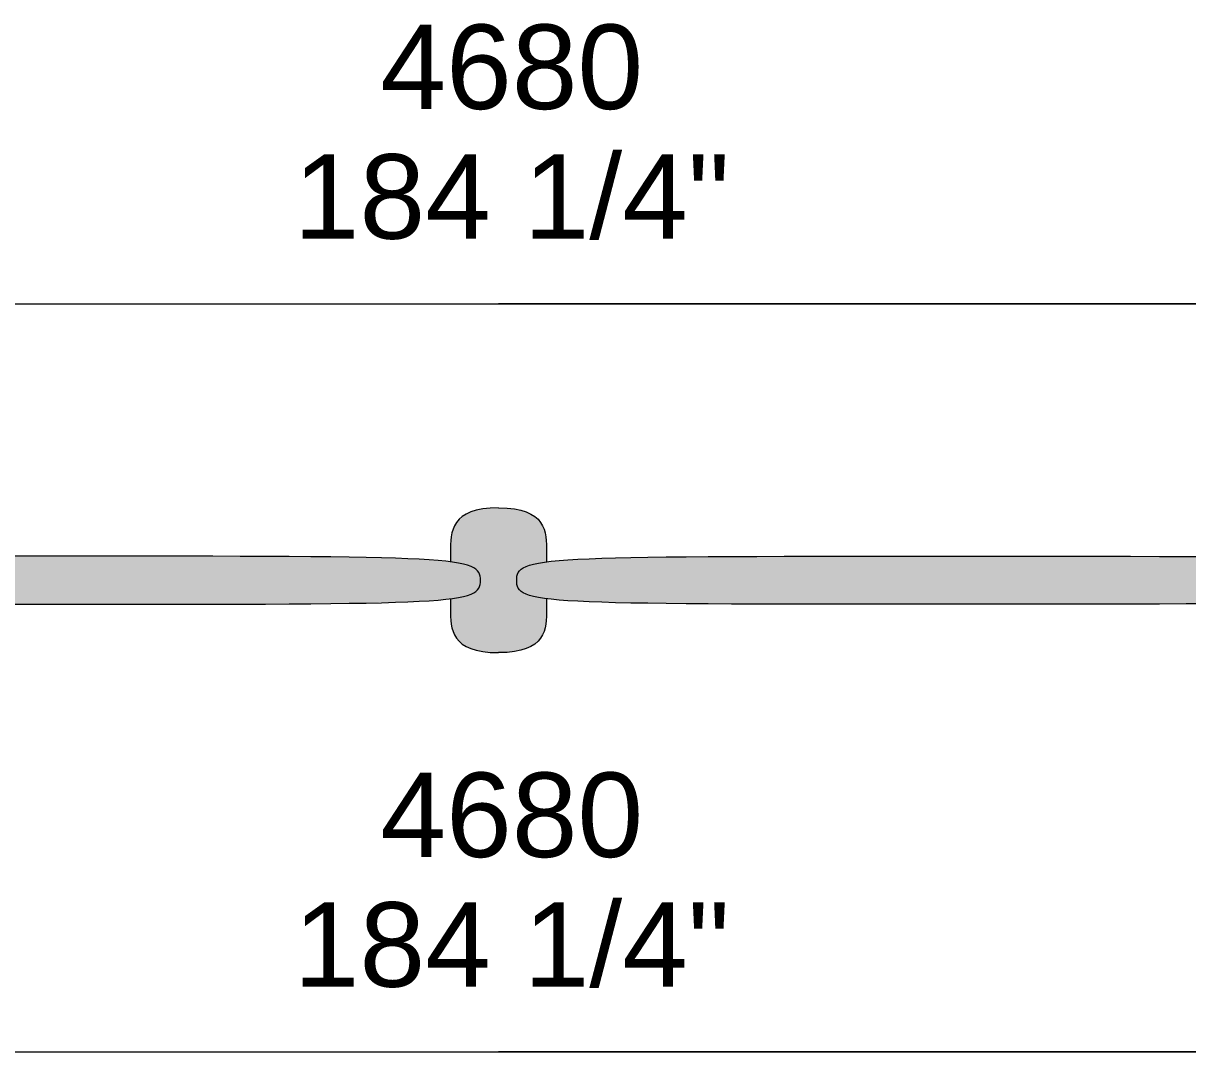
# Model space of a CAD drawing. Header units: millimetres. Extents: x -23380 to 52531, y -5628 to 1041.
# Drawn here: x 48970 to 49934, y -1709 to -857 of the extents above; entities that cross this region are included whole.
import ezdxf

# ---------------------------------------------------------------- set-up
doc = ezdxf.new("R2010")
doc.units = ezdxf.units.MM
for name, color, linetype, lineweight in [('dimensions', 7, 'Continuous', 5), ('drawing', 7, 'Continuous', 5), ('hatch', 9, 'Continuous', 5)]:
    doc.layers.add(name, color=color, linetype=linetype, lineweight=lineweight)
doc.styles.add('Poliform mm', font='arial.ttf')
doc.styles.add('Poliform pollici', font='arial.ttf')

msp = doc.modelspace()

# ---------------------------------------------------------------- hatches: boundary and pattern name
at = {"layer": 'hatch'}
for points in [[(49403.19, -1303.64), (49399.2, -1304.2), (49395.66, -1304.81), (49394.05, -1305.13), (49392.54, -1305.46), (49391.14, -1305.81), (49389.82, -1306.17), (49388.6, -1306.54), (49387.47, -1306.92), (49386.94, -1307.12), (49386.43, -1307.31), (49385.93, -1307.52), (49385.46, -1307.72), (49385.01, -1307.93), (49384.58, -1308.14), (49384.17, -1308.36), (49383.77, -1308.58), (49383.39, -1308.8), (49383.03, -1309.03), (49382.69, -1309.25), (49382.37, -1309.49), (49382.06, -1309.72), (49381.77, -1309.96), (49381.63, -1310.08), (49381.49, -1310.21), (49381.36, -1310.33), (49381.23, -1310.45), (49381.11, -1310.58), (49380.98, -1310.7), (49380.87, -1310.83), (49380.75, -1310.96), (49380.64, -1311.08), (49380.54, -1311.21), (49380.43, -1311.34), (49380.33, -1311.48), (49380.23, -1311.61), (49380.14, -1311.74), (49380.05, -1311.87), (49379.96, -1312.01), (49379.88, -1312.14), (49379.8, -1312.28), (49379.72, -1312.42), (49379.64, -1312.56), (49379.57, -1312.7), (49379.5, -1312.84), (49379.43, -1312.98), (49379.37, -1313.12), (49379.31, -1313.26), (49379.25, -1313.41), (49379.14, -1313.7), (49379.04, -1314), (49378.95, -1314.3), (49378.86, -1314.6), (49378.79, -1314.91), (49378.73, -1315.22), (49378.67, -1315.53), (49378.62, -1315.85), (49378.58, -1316.18), (49378.54, -1316.5), (49378.51, -1316.84), (49378.47, -1317.51), (49378.44, -1318.21), (49378.44, -1318.92), (49378.44, -1319.63), (49378.47, -1320.32), (49378.51, -1321), (49378.54, -1321.33), (49378.58, -1321.65), (49378.62, -1321.98), (49378.67, -1322.3), (49378.73, -1322.61), (49378.79, -1322.92), (49378.86, -1323.23), (49378.95, -1323.54), (49379.04, -1323.83), (49379.14, -1324.13), (49379.25, -1324.42), (49379.31, -1324.57), (49379.37, -1324.71), (49379.43, -1324.85), (49379.5, -1324.99), (49379.57, -1325.13), (49379.64, -1325.27), (49379.72, -1325.41), (49379.8, -1325.55), (49379.88, -1325.69), (49379.96, -1325.82), (49380.05, -1325.96), (49380.14, -1326.09), (49380.23, -1326.22), (49380.33, -1326.36), (49380.43, -1326.49), (49380.54, -1326.62), (49380.64, -1326.75), (49380.75, -1326.87), (49380.87, -1327), (49380.99, -1327.13), (49381.11, -1327.25), (49381.23, -1327.38), (49381.36, -1327.5), (49381.49, -1327.62), (49381.63, -1327.75), (49381.77, -1327.87), (49382.06, -1328.11), (49382.37, -1328.34), (49382.69, -1328.58), (49383.04, -1328.8), (49383.4, -1329.03), (49383.77, -1329.25), (49384.17, -1329.47), (49384.58, -1329.69), (49385.01, -1329.9), (49385.46, -1330.11), (49385.94, -1330.31), (49386.43, -1330.52), (49386.94, -1330.71), (49387.47, -1330.91), (49388.6, -1331.29), (49389.82, -1331.66), (49391.14, -1332.02), (49392.55, -1332.36), (49394.05, -1332.7), (49395.66, -1333.02), (49399.2, -1333.63), (49403.19, -1334.19), (49403.19, -1342.59), (49403.18, -1345.73), (49403.12, -1348.91), (49403.04, -1350.51), (49402.93, -1352.1), (49402.78, -1353.69), (49402.68, -1354.48), (49402.57, -1355.26), (49402.45, -1356.05), (49402.31, -1356.82), (49402.15, -1357.6), (49401.98, -1358.36), (49401.79, -1359.12), (49401.58, -1359.88), (49401.35, -1360.63), (49401.1, -1361.37), (49400.82, -1362.1), (49400.53, -1362.82), (49400.21, -1363.54), (49399.86, -1364.24), (49399.68, -1364.59), (49399.49, -1364.94), (49399.3, -1365.28), (49399.1, -1365.62), (49398.89, -1365.96), (49398.67, -1366.29), (49398.45, -1366.63), (49398.22, -1366.96), (49397.99, -1367.28), (49397.74, -1367.61), (49397.49, -1367.93), (49397.23, -1368.24), (49396.96, -1368.56), (49396.69, -1368.87), (49396.41, -1369.17), (49396.12, -1369.48), (49395.82, -1369.78), (49395.51, -1370.07), (49395.19, -1370.36), (49394.87, -1370.65), (49394.54, -1370.94), (49394.19, -1371.22), (49393.84, -1371.49), (49393.48, -1371.77), (49393.12, -1372.04), (49392.74, -1372.3), (49392.35, -1372.56), (49391.95, -1372.82), (49391.55, -1373.07), (49391.13, -1373.32), (49390.71, -1373.56), (49390.27, -1373.8), (49389.37, -1374.26), (49388.43, -1374.7), (49387.44, -1375.13), (49386.41, -1375.53), (49385.34, -1375.92), (49384.23, -1376.28), (49383.07, -1376.62), (49381.86, -1376.94), (49380.61, -1377.24), (49379.3, -1377.51), (49377.95, -1377.76), (49376.55, -1377.99), (49375.09, -1378.19), (49373.59, -1378.37), (49372.03, -1378.52), (49370.42, -1378.64), (49368.75, -1378.74), (49367.03, -1378.81), (49363.42, -1378.87), (49359.8, -1378.81), (49358.08, -1378.74), (49356.42, -1378.64), (49354.8, -1378.52), (49353.25, -1378.37), (49351.74, -1378.19), (49350.29, -1377.99), (49348.89, -1377.76), (49347.53, -1377.51), (49346.23, -1377.24), (49344.98, -1376.94), (49343.77, -1376.62), (49342.61, -1376.28), (49341.49, -1375.92), (49340.42, -1375.53), (49339.39, -1375.13), (49338.41, -1374.7), (49337.47, -1374.26), (49336.57, -1373.8), (49336.13, -1373.56), (49335.7, -1373.32), (49335.29, -1373.07), (49334.88, -1372.82), (49334.49, -1372.56), (49334.1, -1372.3), (49333.72, -1372.04), (49333.35, -1371.77), (49332.99, -1371.49), (49332.64, -1371.22), (49332.3, -1370.94), (49331.97, -1370.65), (49331.64, -1370.36), (49331.33, -1370.07), (49331.02, -1369.78), (49330.72, -1369.48), (49330.43, -1369.17), (49330.15, -1368.87), (49329.87, -1368.56), (49329.6, -1368.24), (49329.35, -1367.93), (49329.09, -1367.61), (49328.85, -1367.28), (49328.61, -1366.96), (49328.38, -1366.63), (49328.16, -1366.29), (49327.95, -1365.96), (49327.74, -1365.62), (49327.54, -1365.28), (49327.34, -1364.94), (49327.15, -1364.59), (49326.97, -1364.24), (49326.63, -1363.54), (49326.31, -1362.82), (49326.01, -1362.1), (49325.74, -1361.37), (49325.49, -1360.63), (49325.26, -1359.88), (49325.05, -1359.12), (49324.86, -1358.36), (49324.68, -1357.6), (49324.53, -1356.82), (49324.39, -1356.05), (49324.26, -1355.26), (49324.15, -1354.48), (49324.06, -1353.69), (49323.9, -1352.1), (49323.79, -1350.51), (49323.72, -1348.91), (49323.65, -1345.73), (49323.64, -1334.19), (49327.63, -1333.63), (49331.17, -1333.02), (49332.78, -1332.7), (49334.29, -1332.36), (49335.7, -1332.02), (49337.01, -1331.66), (49338.23, -1331.29), (49339.36, -1330.91), (49339.9, -1330.71), (49340.41, -1330.52), (49340.9, -1330.31), (49341.37, -1330.11), (49341.82, -1329.9), (49342.26, -1329.69), (49342.67, -1329.47), (49343.06, -1329.25), (49343.44, -1329.03), (49343.8, -1328.8), (49344.14, -1328.58), (49344.47, -1328.34), (49344.77, -1328.11), (49345.07, -1327.87), (49345.21, -1327.75), (49345.34, -1327.62), (49345.48, -1327.5), (49345.6, -1327.38), (49345.73, -1327.25), (49345.85, -1327.13), (49345.97, -1327), (49346.08, -1326.87), (49346.19, -1326.75), (49346.3, -1326.62), (49346.4, -1326.49), (49346.5, -1326.36), (49346.6, -1326.22), (49346.7, -1326.09), (49346.79, -1325.96), (49346.87, -1325.82), (49346.96, -1325.69), (49347.04, -1325.55), (49347.12, -1325.41), (49347.19, -1325.27), (49347.27, -1325.13), (49347.34, -1324.99), (49347.4, -1324.85), (49347.47, -1324.71), (49347.53, -1324.57), (49347.59, -1324.42), (49347.7, -1324.13), (49347.8, -1323.83), (49347.89, -1323.54), (49347.97, -1323.23), (49348.04, -1322.92), (49348.11, -1322.61), (49348.17, -1322.3), (49348.22, -1321.98), (49348.26, -1321.65), (49348.3, -1321.33), (49348.33, -1321), (49348.37, -1320.32), (49348.39, -1319.63), (49348.4, -1318.92), (49348.39, -1318.21), (49348.37, -1317.51), (49348.33, -1316.84), (49348.3, -1316.5), (49348.26, -1316.18), (49348.22, -1315.85), (49348.17, -1315.53), (49348.11, -1315.22), (49348.05, -1314.91), (49347.97, -1314.6), (49347.89, -1314.3), (49347.8, -1314), (49347.7, -1313.7), (49347.59, -1313.41), (49347.53, -1313.26), (49347.47, -1313.12), (49347.4, -1312.98), (49347.34, -1312.84), (49347.27, -1312.7), (49347.19, -1312.56), (49347.12, -1312.42), (49347.04, -1312.28), (49346.96, -1312.14), (49346.87, -1312.01), (49346.79, -1311.87), (49346.7, -1311.74), (49346.6, -1311.61), (49346.51, -1311.48), (49346.4, -1311.34), (49346.3, -1311.21), (49346.19, -1311.08), (49346.08, -1310.96), (49345.97, -1310.83), (49345.85, -1310.7), (49345.73, -1310.58), (49345.61, -1310.45), (49345.48, -1310.33), (49345.34, -1310.21), (49345.21, -1310.08), (49345.07, -1309.96), (49344.78, -1309.72), (49344.47, -1309.49), (49344.14, -1309.25), (49343.8, -1309.03), (49343.44, -1308.8), (49343.07, -1308.58), (49342.67, -1308.36), (49342.26, -1308.14), (49341.83, -1307.93), (49341.37, -1307.72), (49340.9, -1307.52), (49340.41, -1307.31), (49339.9, -1307.12), (49339.37, -1306.92), (49338.23, -1306.54), (49337.01, -1306.17), (49335.7, -1305.81), (49334.29, -1305.46), (49332.78, -1305.13), (49331.17, -1304.81), (49327.63, -1304.2), (49323.65, -1303.64), (49323.65, -1295.63), (49323.66, -1292.45), (49323.72, -1289.23), (49323.8, -1287.62), (49323.91, -1286), (49324.06, -1284.4), (49324.27, -1282.81), (49324.39, -1282.01), (49324.53, -1281.23), (49324.69, -1280.44), (49324.86, -1279.67), (49325.05, -1278.9), (49325.26, -1278.13), (49325.49, -1277.37), (49325.75, -1276.62), (49326.02, -1275.88), (49326.31, -1275.15), (49326.63, -1274.42), (49326.98, -1273.71), (49327.16, -1273.36), (49327.35, -1273), (49327.54, -1272.66), (49327.74, -1272.31), (49327.95, -1271.97), (49328.17, -1271.63), (49328.39, -1271.29), (49328.62, -1270.96), (49328.86, -1270.63), (49329.1, -1270.3), (49329.35, -1269.97), (49329.61, -1269.65), (49329.88, -1269.33), (49330.15, -1269.02), (49330.44, -1268.71), (49330.73, -1268.4), (49331.03, -1268.1), (49331.33, -1267.8), (49331.65, -1267.5), (49331.97, -1267.21), (49332.31, -1266.92), (49332.65, -1266.63), (49333, -1266.35), (49333.36, -1266.08), (49333.73, -1265.8), (49334.1, -1265.53), (49334.49, -1265.27), (49334.89, -1265.01), (49335.29, -1264.75), (49335.71, -1264.5), (49336.14, -1264.26), (49336.57, -1264.01), (49337.02, -1263.78), (49337.47, -1263.54), (49338.42, -1263.09), (49339.4, -1262.66), (49340.43, -1262.25), (49341.5, -1261.86), (49342.61, -1261.49), (49343.77, -1261.15), (49344.98, -1260.82), (49346.23, -1260.52), (49347.54, -1260.24), (49348.89, -1259.99), (49350.29, -1259.76), (49351.74, -1259.55), (49353.25, -1259.38), (49354.81, -1259.22), (49356.42, -1259.1), (49358.08, -1259), (49359.81, -1258.93), (49363.42, -1258.87), (49367.03, -1258.93), (49368.75, -1259), (49370.42, -1259.1), (49372.03, -1259.22), (49373.59, -1259.38), (49375.09, -1259.55), (49376.54, -1259.76), (49377.95, -1259.99), (49379.3, -1260.24), (49380.6, -1260.52), (49381.86, -1260.82), (49383.06, -1261.15), (49384.22, -1261.49), (49385.34, -1261.86), (49386.41, -1262.25), (49387.44, -1262.66), (49388.42, -1263.09), (49389.36, -1263.54), (49389.82, -1263.78), (49390.26, -1264.01), (49390.7, -1264.26), (49391.13, -1264.5), (49391.54, -1264.75), (49391.95, -1265.01), (49392.34, -1265.27), (49392.73, -1265.53), (49393.11, -1265.8), (49393.48, -1266.08), (49393.84, -1266.35), (49394.19, -1266.63), (49394.53, -1266.92), (49394.86, -1267.21), (49395.19, -1267.5), (49395.5, -1267.8), (49395.81, -1268.1), (49396.11, -1268.4), (49396.4, -1268.71), (49396.68, -1269.02), (49396.96, -1269.33), (49397.22, -1269.65), (49397.48, -1269.97), (49397.74, -1270.3), (49397.98, -1270.63), (49398.22, -1270.96), (49398.45, -1271.29), (49398.67, -1271.63), (49398.88, -1271.97), (49399.09, -1272.31), (49399.29, -1272.66), (49399.49, -1273), (49399.68, -1273.36), (49399.86, -1273.71), (49400.2, -1274.42), (49400.52, -1275.15), (49400.82, -1275.88), (49401.09, -1276.62), (49401.34, -1277.37), (49401.57, -1278.13), (49401.78, -1278.9), (49401.97, -1279.67), (49402.15, -1280.44), (49402.3, -1281.23), (49402.44, -1282.01), (49402.57, -1282.81), (49402.77, -1284.4), (49402.93, -1286), (49403.04, -1287.62), (49403.11, -1289.23), (49403.18, -1292.45)], [(48605.85, -1318.86), (48605.86, -1318.16), (48605.88, -1317.47), (48605.93, -1316.8), (48605.96, -1316.48), (48605.99, -1316.15), (48606.04, -1315.83), (48606.09, -1315.52), (48606.14, -1315.2), (48606.21, -1314.9), (48606.28, -1314.59), (48606.36, -1314.29), (48606.45, -1314), (48606.55, -1313.7), (48606.61, -1313.56), (48606.66, -1313.41), (48606.72, -1313.27), (48606.78, -1313.13), (48606.85, -1312.99), (48606.92, -1312.85), (48606.99, -1312.71), (48607.06, -1312.57), (48607.13, -1312.43), (48607.21, -1312.3), (48607.3, -1312.16), (48607.38, -1312.03), (48607.47, -1311.9), (48607.56, -1311.76), (48607.65, -1311.63), (48607.75, -1311.5), (48607.85, -1311.37), (48607.96, -1311.24), (48608.06, -1311.11), (48608.18, -1310.99), (48608.29, -1310.86), (48608.41, -1310.73), (48608.53, -1310.61), (48608.66, -1310.49), (48608.79, -1310.36), (48608.92, -1310.24), (48609.06, -1310.12), (48609.2, -1310), (48609.49, -1309.76), (48609.81, -1309.53), (48610.13, -1309.3), (48610.48, -1309.07), (48610.84, -1308.84), (48611.22, -1308.62), (48611.62, -1308.41), (48612.04, -1308.19), (48612.47, -1307.98), (48612.93, -1307.77), (48613.41, -1307.57), (48613.91, -1307.37), (48614.42, -1307.17), (48614.96, -1306.97), (48616.11, -1306.59), (48617.35, -1306.23), (48618.68, -1305.87), (48620.11, -1305.53), (48621.64, -1305.19), (48623.27, -1304.87), (48626.87, -1304.26), (48630.92, -1303.7), (48638.58, -1302.86), (48647.64, -1302.13), (48670.46, -1300.96), (48738.13, -1299.56), (49221.94, -1299.58), (49285.89, -1300.96), (49307.62, -1302.11), (49316.29, -1302.82), (49323.65, -1303.64), (49327.63, -1304.2), (49331.17, -1304.81), (49332.78, -1305.13), (49334.29, -1305.46), (49335.7, -1305.81), (49337.01, -1306.17), (49338.23, -1306.54), (49339.37, -1306.92), (49339.9, -1307.12), (49340.41, -1307.31), (49340.9, -1307.52), (49341.37, -1307.72), (49341.83, -1307.93), (49342.26, -1308.14), (49342.67, -1308.36), (49343.07, -1308.58), (49343.44, -1308.8), (49343.8, -1309.03), (49344.14, -1309.25), (49344.47, -1309.49), (49344.78, -1309.72), (49345.07, -1309.96), (49345.21, -1310.08), (49345.34, -1310.21), (49345.48, -1310.33), (49345.61, -1310.45), (49345.73, -1310.58), (49345.85, -1310.7), (49345.97, -1310.83), (49346.08, -1310.96), (49346.19, -1311.08), (49346.3, -1311.21), (49346.4, -1311.34), (49346.51, -1311.48), (49346.6, -1311.61), (49346.7, -1311.74), (49346.79, -1311.87), (49346.87, -1312.01), (49346.96, -1312.14), (49347.04, -1312.28), (49347.12, -1312.42), (49347.19, -1312.56), (49347.27, -1312.7), (49347.34, -1312.84), (49347.4, -1312.98), (49347.47, -1313.12), (49347.53, -1313.26), (49347.59, -1313.41), (49347.7, -1313.7), (49347.8, -1314), (49347.89, -1314.3), (49347.97, -1314.6), (49348.05, -1314.91), (49348.11, -1315.22), (49348.17, -1315.53), (49348.22, -1315.85), (49348.26, -1316.18), (49348.3, -1316.5), (49348.33, -1316.84), (49348.37, -1317.51), (49348.39, -1318.21), (49348.4, -1318.92), (49348.39, -1319.63), (49348.37, -1320.32), (49348.33, -1321), (49348.3, -1321.33), (49348.26, -1321.65), (49348.22, -1321.98), (49348.17, -1322.3), (49348.11, -1322.61), (49348.04, -1322.92), (49347.97, -1323.23), (49347.89, -1323.54), (49347.8, -1323.83), (49347.7, -1324.13), (49347.59, -1324.42), (49347.53, -1324.57), (49347.47, -1324.71), (49347.4, -1324.85), (49347.34, -1324.99), (49347.27, -1325.13), (49347.19, -1325.27), (49347.12, -1325.41), (49347.04, -1325.55), (49346.96, -1325.69), (49346.87, -1325.82), (49346.79, -1325.96), (49346.7, -1326.09), (49346.6, -1326.22), (49346.5, -1326.36), (49346.4, -1326.49), (49346.3, -1326.62), (49346.19, -1326.75), (49346.08, -1326.87), (49345.97, -1327), (49345.85, -1327.13), (49345.73, -1327.25), (49345.6, -1327.38), (49345.48, -1327.5), (49345.34, -1327.62), (49345.21, -1327.75), (49345.07, -1327.87), (49344.77, -1328.11), (49344.47, -1328.34), (49344.14, -1328.58), (49343.8, -1328.8), (49343.44, -1329.03), (49343.06, -1329.25), (49342.67, -1329.47), (49342.26, -1329.69), (49341.82, -1329.9), (49341.37, -1330.11), (49340.9, -1330.31), (49340.41, -1330.52), (49339.9, -1330.71), (49339.36, -1330.91), (49338.23, -1331.29), (49337.01, -1331.66), (49335.7, -1332.02), (49334.29, -1332.36), (49332.78, -1332.7), (49331.17, -1333.02), (49327.63, -1333.63), (49323.64, -1334.19), (49316.29, -1335), (49307.61, -1335.72), (49285.89, -1336.86), (49221.93, -1338.23), (48738.12, -1338.17), (48670.45, -1336.76), (48647.63, -1335.58), (48638.57, -1334.85), (48630.92, -1334.02), (48626.86, -1333.45), (48623.27, -1332.84), (48621.63, -1332.52), (48620.11, -1332.19), (48618.68, -1331.84), (48617.35, -1331.49), (48616.11, -1331.12), (48614.96, -1330.74), (48614.42, -1330.54), (48613.9, -1330.35), (48613.41, -1330.14), (48612.93, -1329.94), (48612.47, -1329.73), (48612.04, -1329.52), (48611.62, -1329.31), (48611.22, -1329.09), (48610.84, -1328.87), (48610.48, -1328.64), (48610.13, -1328.42), (48609.8, -1328.19), (48609.49, -1327.95), (48609.2, -1327.71), (48609.06, -1327.59), (48608.92, -1327.47), (48608.79, -1327.35), (48608.66, -1327.23), (48608.53, -1327.1), (48608.41, -1326.98), (48608.29, -1326.85), (48608.17, -1326.73), (48608.06, -1326.6), (48607.96, -1326.47), (48607.85, -1326.34), (48607.75, -1326.21), (48607.65, -1326.08), (48607.56, -1325.95), (48607.47, -1325.82), (48607.38, -1325.68), (48607.29, -1325.55), (48607.21, -1325.41), (48607.13, -1325.28), (48607.06, -1325.14), (48606.98, -1325), (48606.91, -1324.86), (48606.85, -1324.72), (48606.78, -1324.58), (48606.72, -1324.44), (48606.66, -1324.3), (48606.61, -1324.15), (48606.55, -1324.01), (48606.45, -1323.72), (48606.36, -1323.42), (48606.28, -1323.12), (48606.21, -1322.82), (48606.14, -1322.51), (48606.08, -1322.2), (48606.04, -1321.88), (48605.99, -1321.56), (48605.96, -1321.24), (48605.93, -1320.91), (48605.88, -1320.24), (48605.86, -1319.56)], [(50120.98, -1318.86), (50120.97, -1319.56), (50120.95, -1320.24), (50120.91, -1320.91), (50120.88, -1321.24), (50120.84, -1321.56), (50120.8, -1321.88), (50120.75, -1322.2), (50120.69, -1322.51), (50120.63, -1322.82), (50120.56, -1323.12), (50120.48, -1323.42), (50120.38, -1323.72), (50120.28, -1324.01), (50120.23, -1324.15), (50120.17, -1324.3), (50120.11, -1324.44), (50120.05, -1324.58), (50119.99, -1324.72), (50119.92, -1324.86), (50119.85, -1325), (50119.78, -1325.14), (50119.7, -1325.28), (50119.62, -1325.41), (50119.54, -1325.55), (50119.46, -1325.68), (50119.37, -1325.82), (50119.28, -1325.95), (50119.18, -1326.08), (50119.09, -1326.21), (50118.99, -1326.34), (50118.88, -1326.47), (50118.77, -1326.6), (50118.66, -1326.73), (50118.55, -1326.85), (50118.43, -1326.98), (50118.31, -1327.1), (50118.18, -1327.23), (50118.05, -1327.35), (50117.92, -1327.47), (50117.78, -1327.59), (50117.64, -1327.71), (50117.34, -1327.95), (50117.03, -1328.19), (50116.71, -1328.42), (50116.36, -1328.64), (50116, -1328.87), (50115.62, -1329.09), (50115.22, -1329.31), (50114.8, -1329.52), (50114.36, -1329.73), (50113.91, -1329.94), (50113.43, -1330.14), (50112.93, -1330.35), (50112.41, -1330.54), (50111.87, -1330.74), (50110.73, -1331.12), (50109.49, -1331.49), (50108.16, -1331.84), (50106.73, -1332.19), (50105.2, -1332.52), (50103.57, -1332.84), (50099.97, -1333.45), (50095.92, -1334.02), (50088.26, -1334.85), (50079.2, -1335.58), (50056.39, -1336.76), (49988.72, -1338.17), (49504.9, -1338.23), (49440.94, -1336.86), (49419.22, -1335.72), (49410.55, -1335), (49403.19, -1334.19), (49399.2, -1333.63), (49395.66, -1333.02), (49394.05, -1332.7), (49392.55, -1332.36), (49391.14, -1332.02), (49389.82, -1331.66), (49388.6, -1331.29), (49387.47, -1330.91), (49386.94, -1330.71), (49386.43, -1330.52), (49385.94, -1330.31), (49385.46, -1330.11), (49385.01, -1329.9), (49384.58, -1329.69), (49384.17, -1329.47), (49383.77, -1329.25), (49383.4, -1329.03), (49383.04, -1328.8), (49382.69, -1328.58), (49382.37, -1328.34), (49382.06, -1328.11), (49381.77, -1327.87), (49381.63, -1327.75), (49381.49, -1327.62), (49381.36, -1327.5), (49381.23, -1327.38), (49381.11, -1327.25), (49380.99, -1327.13), (49380.87, -1327), (49380.75, -1326.87), (49380.64, -1326.75), (49380.54, -1326.62), (49380.43, -1326.49), (49380.33, -1326.36), (49380.23, -1326.22), (49380.14, -1326.09), (49380.05, -1325.96), (49379.96, -1325.82), (49379.88, -1325.69), (49379.8, -1325.55), (49379.72, -1325.41), (49379.64, -1325.27), (49379.57, -1325.13), (49379.5, -1324.99), (49379.43, -1324.85), (49379.37, -1324.71), (49379.31, -1324.57), (49379.25, -1324.42), (49379.14, -1324.13), (49379.04, -1323.83), (49378.95, -1323.54), (49378.86, -1323.23), (49378.79, -1322.92), (49378.73, -1322.61), (49378.67, -1322.3), (49378.62, -1321.98), (49378.58, -1321.65), (49378.54, -1321.33), (49378.51, -1321), (49378.47, -1320.32), (49378.44, -1319.63), (49378.44, -1318.92), (49378.44, -1318.21), (49378.47, -1317.51), (49378.51, -1316.84), (49378.54, -1316.5), (49378.58, -1316.18), (49378.62, -1315.85), (49378.67, -1315.53), (49378.73, -1315.22), (49378.79, -1314.91), (49378.86, -1314.6), (49378.95, -1314.3), (49379.04, -1314), (49379.14, -1313.7), (49379.25, -1313.41), (49379.31, -1313.26), (49379.37, -1313.12), (49379.43, -1312.98), (49379.5, -1312.84), (49379.57, -1312.7), (49379.64, -1312.56), (49379.72, -1312.42), (49379.8, -1312.28), (49379.88, -1312.14), (49379.96, -1312.01), (49380.05, -1311.87), (49380.14, -1311.74), (49380.23, -1311.61), (49380.33, -1311.48), (49380.43, -1311.34), (49380.54, -1311.21), (49380.64, -1311.08), (49380.75, -1310.96), (49380.87, -1310.83), (49380.98, -1310.7), (49381.11, -1310.58), (49381.23, -1310.45), (49381.36, -1310.33), (49381.49, -1310.21), (49381.63, -1310.08), (49381.77, -1309.96), (49382.06, -1309.72), (49382.37, -1309.49), (49382.69, -1309.25), (49383.03, -1309.03), (49383.39, -1308.8), (49383.77, -1308.58), (49384.17, -1308.36), (49384.58, -1308.14), (49385.01, -1307.93), (49385.46, -1307.72), (49385.93, -1307.52), (49386.43, -1307.31), (49386.94, -1307.12), (49387.47, -1306.92), (49388.6, -1306.54), (49389.82, -1306.17), (49391.14, -1305.81), (49392.54, -1305.46), (49394.05, -1305.13), (49395.66, -1304.81), (49399.2, -1304.2), (49403.19, -1303.64), (49410.55, -1302.82), (49419.22, -1302.11), (49440.94, -1300.96), (49504.9, -1299.58), (49988.71, -1299.56), (50056.38, -1300.96), (50079.19, -1302.13), (50088.26, -1302.86), (50095.92, -1303.7), (50099.97, -1304.26), (50103.57, -1304.87), (50105.2, -1305.19), (50106.73, -1305.53), (50108.16, -1305.87), (50109.49, -1306.23), (50110.73, -1306.59), (50111.87, -1306.97), (50112.41, -1307.17), (50112.93, -1307.37), (50113.43, -1307.57), (50113.9, -1307.77), (50114.36, -1307.98), (50114.8, -1308.19), (50115.22, -1308.41), (50115.62, -1308.62), (50116, -1308.84), (50116.36, -1309.07), (50116.7, -1309.3), (50117.03, -1309.53), (50117.34, -1309.76), (50117.64, -1310), (50117.78, -1310.12), (50117.92, -1310.24), (50118.05, -1310.36), (50118.18, -1310.49), (50118.3, -1310.61), (50118.43, -1310.73), (50118.55, -1310.86), (50118.66, -1310.99), (50118.77, -1311.11), (50118.88, -1311.24), (50118.98, -1311.37), (50119.09, -1311.5), (50119.18, -1311.63), (50119.28, -1311.76), (50119.37, -1311.9), (50119.46, -1312.03), (50119.54, -1312.16), (50119.62, -1312.3), (50119.7, -1312.43), (50119.78, -1312.57), (50119.85, -1312.71), (50119.92, -1312.85), (50119.99, -1312.99), (50120.05, -1313.13), (50120.11, -1313.27), (50120.17, -1313.41), (50120.23, -1313.56), (50120.28, -1313.7), (50120.38, -1314), (50120.47, -1314.29), (50120.56, -1314.59), (50120.63, -1314.9), (50120.69, -1315.2), (50120.75, -1315.52), (50120.8, -1315.83), (50120.84, -1316.15), (50120.88, -1316.48), (50120.91, -1316.8), (50120.95, -1317.47), (50120.97, -1318.16)]]:
    msp.add_hatch(color=256, dxfattribs=at).paths.add_polyline_path(points, flags=0)

# ---------------------------------------------------------------- linework, layer by layer
at = {"layer": 'dimensions'}
for points in [[(47034.37, -1089.78), (49363.42, -1089.78)], [(47034.37, -1089.78), (51714.37, -1089.78)], [(51692.47, -1089.78), (49363.42, -1089.78)], [(47034.37, -1709.47), (49363.42, -1709.47)], [(47034.37, -1709.47), (51714.37, -1709.47)], [(51692.47, -1709.47), (49363.42, -1709.47)]]:
    msp.add_lwpolyline(points, dxfattribs=at)
at = {"layer": 'drawing'}
for points, knots in [([(49363.42, -1258.87), (49323.65, -1258.87), (49323.65, -1282.12), (49323.65, -1301.03), (49323.65, -1303.64)], [0.008022, 0.008022, 0.008022, 0.008022, 66.520524, 77.412422, 77.412422, 77.412422, 77.412422]), ([(49363.42, -1258.87), (49403.19, -1258.87), (49403.19, -1282.12), (49403.19, -1301.03), (49403.19, -1303.64)], [0.008022, 0.008022, 0.008022, 0.008022, 66.520524, 77.412422, 77.412422, 77.412422, 77.412422]), ([(48605.85, -1318.86), (48605.86, -1298.96), (48620.92, -1298.96), (48987.94, -1298.99), (49333.34, -1299.02), (49348.4, -1299.02), (49348.4, -1318.92), (49348.4, -1338.81), (49333.34, -1338.81), (48987.94, -1338.78), (48620.92, -1338.76), (48605.85, -1338.75), (48605.85, -1318.86)], [803.973004, 803.973004, 803.973004, 803.973004, 1205.959506, 1205.959506, 1205.959506, 1607.946008, 1607.946008, 1607.946008, 2009.93251, 2009.93251, 2009.93251, 2411.919012, 2411.919012, 2411.919012, 2411.919012]), ([(50120.98, -1318.86), (50120.98, -1298.96), (50105.92, -1298.96), (49738.89, -1298.99), (49393.5, -1299.02), (49378.43, -1299.02), (49378.44, -1318.92), (49378.44, -1338.81), (49393.5, -1338.81), (49738.89, -1338.78), (50105.92, -1338.76), (50120.98, -1338.75), (50120.98, -1318.86)], [803.973004, 803.973004, 803.973004, 803.973004, 1205.959506, 1205.959506, 1205.959506, 1607.946008, 1607.946008, 1607.946008, 2009.93251, 2009.93251, 2009.93251, 2411.919012, 2411.919012, 2411.919012, 2411.919012]), ([(49323.64, -1334.19), (49323.64, -1336.92), (49323.64, -1355.79), (49323.64, -1378.86), (49363.42, -1378.87)], [121.516662, 121.516662, 121.516662, 121.516662, 133.041049, 199.561573, 199.561573, 199.561573, 199.561573]), ([(49403.19, -1334.19), (49403.19, -1336.92), (49403.19, -1355.79), (49403.2, -1378.86), (49363.42, -1378.87)], [121.516662, 121.516662, 121.516662, 121.516662, 133.041049, 199.561573, 199.561573, 199.561573, 199.561573])]:
    msp.add_open_spline(points, degree=3, knots=knots, dxfattribs=at)

# ---------------------------------------------------------------- texts
at = {"layer": 'dimensions', "char_height": 70, "attachment_point": 5}
for s, insert, width, style in [('4680', (49374.37, -894.02), 561.5217, 'Poliform mm'), ('184 1/4"', (49374.37, -1001.45), 827.8261, 'Poliform pollici'), ('4680', (49374.37, -1513.71), 561.5217, 'Poliform mm'), ('184 1/4"', (49374.37, -1621.14), 827.8261, 'Poliform pollici')]:
    msp.add_mtext(s, dxfattribs=dict(at, insert=insert, width=width, style=style))

doc.saveas('drawing.dxf')
